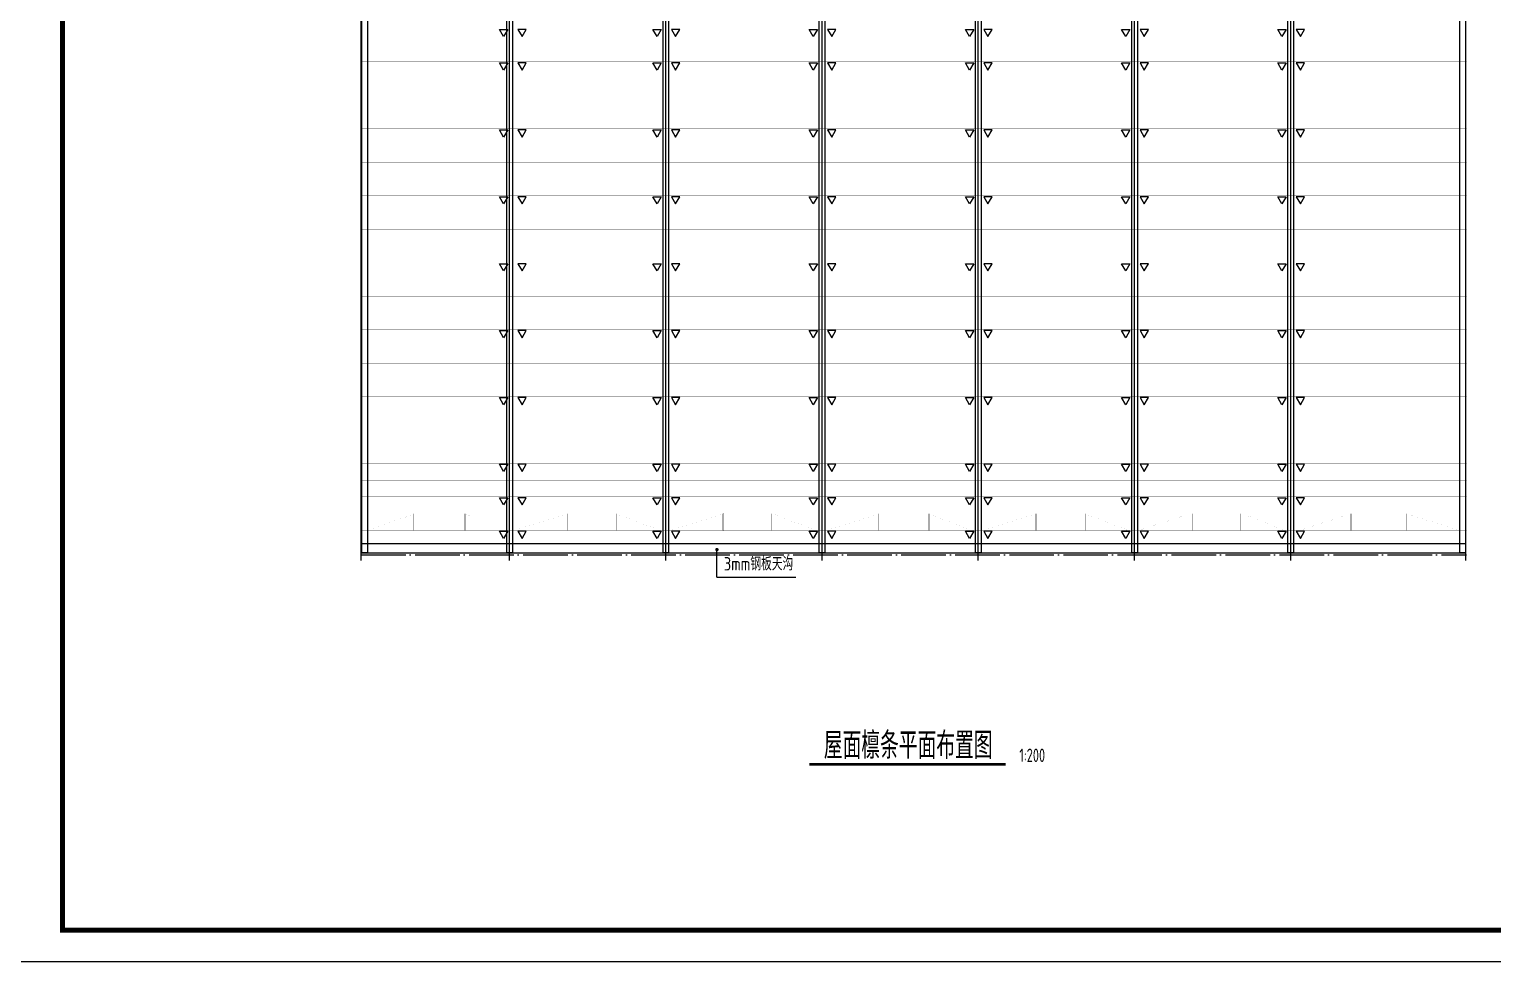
# Model space of a CAD drawing. Extents: x 180850 to 1399066, y 48356 to 327880.
# Drawn here: x 921215 to 986786, y 136382 to 178177 of the extents above; entities that cross this region are included whole.
import ezdxf
from ezdxf.enums import TextEntityAlignment as Align

# ---------------------------------------------------------------- set-up
doc = ezdxf.new("R2010")
doc.units = 0
doc.header["$LTSCALE"] = 1000
doc.linetypes.add('DOTE', pattern=[2.42, 2, -0.2, 0.02, -0.2])
doc.layers.add('_0', color=7, linetype='Continuous', lineweight=25)
for name, color, linetype in [('AXIS', 3, 'Continuous'), ('DOTE', 1, 'Continuous'), ('GL', 150, 'Continuous'), ('LT', 181, 'Continuous'), ('PUB_TITLE', 4, 'Continuous'), ('TEXT', 7, 'Continuous'), ('THIN', 7, 'Continuous')]:
    doc.layers.add(name, color=color, linetype=linetype)
doc.styles.add('TSSD_Norm', font='tssdeng.shx', dxfattribs={"bigfont": 'hztxt.shx'})

msp = doc.modelspace()

# ---------------------------------------------------------------- linework, layer by layer
at = {"color": 3, "const_width": 117.6}
msp.add_lwpolyline([(956170.03, 145227.5), (964963.97, 145227.5)], dxfattribs=at)
at = {"layer": '_0', "color": 1, "const_width": 75}
msp.add_lwpolyline([(951989.56, 154854.04, -1), (952064.56, 154854.04, -1)], format="xyb", close=True, dxfattribs=at)
at = {"layer": 'AXIS'}
msp.add_line((952027.06, 153617.13), (952027.06, 154854.04), dxfattribs=at)
at = {"layer": 'AXIS', "linetype": 'ByBlock'}
msp.add_line((952027.06, 153617.13), (955564.54, 153617.13), dxfattribs=at)
at = {"layer": 'AXIS', "color": 3, "linetype": 'ByBlock', "const_width": 1}
for points in [[(938476.88, 178245.49), (938476.88, 178185.49), (938476.88, 176745.49), (938476.88, 176685.49)], [(940712.82, 178245.49), (940712.82, 178185.49), (940712.82, 176745.49), (940712.82, 176685.49)], [(945301.88, 178245.49), (945301.88, 178185.49), (945301.88, 176745.49), (945301.88, 176685.49)], [(947502.82, 178245.49), (947502.82, 178185.49), (947502.82, 176745.49), (947502.82, 176685.49)], [(952301.88, 178245.49), (952301.88, 178185.49), (952301.88, 176745.49), (952301.88, 176685.49)], [(954502.82, 178245.49), (954502.82, 178185.49), (954502.82, 176745.49), (954502.82, 176685.49)], [(959301.88, 178245.49), (959301.88, 178185.49), (959301.88, 176745.49), (959301.88, 176685.49)], [(961502.82, 178245.49), (961502.82, 178185.49), (961502.82, 176745.49), (961502.82, 176685.49)], [(966301.88, 178245.49), (966301.88, 178185.49), (966301.88, 176745.49), (966301.88, 176685.49)], [(968502.82, 178245.49), (968502.82, 178185.49), (968502.82, 176745.49), (968502.82, 176685.49)], [(973201.88, 178245.49), (973201.88, 178185.49), (973201.88, 176745.49), (973201.88, 176685.49)], [(975558.9, 178245.49), (975558.9, 178185.49), (975558.9, 176745.49), (975558.9, 176685.49)], [(980453.11, 178245.53), (980453.11, 178185.53), (980453.11, 176745.53), (980453.11, 176685.53)], [(982933.87, 178245.52), (982933.87, 178185.52), (982933.87, 176745.52), (982933.87, 176685.52)], [(938536.88, 176745.49), (938536.88, 176685.49), (938536.87, 175245.48), (938536.87, 175185.48)], [(940652.82, 176745.49), (940652.82, 176685.49), (940652.81, 175245.49), (940652.81, 175185.49)], [(945361.88, 176745.49), (945361.88, 176685.49), (945361.87, 175245.48), (945361.87, 175185.48)], [(947442.82, 176745.49), (947442.82, 176685.49), (947442.81, 175245.49), (947442.81, 175185.49)], [(952361.88, 176745.49), (952361.88, 176685.49), (952361.87, 175245.48), (952361.87, 175185.48)], [(954442.82, 176745.49), (954442.82, 176685.49), (954442.81, 175245.49), (954442.81, 175185.49)], [(959361.88, 176745.49), (959361.88, 176685.49), (959361.87, 175245.48), (959361.87, 175185.48)], [(961442.82, 176745.49), (961442.82, 176685.49), (961442.81, 175245.49), (961442.81, 175185.49)], [(966361.88, 176745.49), (966361.88, 176685.49), (966361.87, 175245.48), (966361.87, 175185.48)], [(968442.82, 176745.49), (968442.82, 176685.49), (968442.81, 175245.49), (968442.81, 175185.49)], [(973261.88, 176745.49), (973261.88, 176685.49), (973261.87, 175245.48), (973261.87, 175185.48)], [(975498.9, 176745.49), (975498.9, 176685.49), (975498.9, 175245.49), (975498.9, 175185.49)], [(980513.11, 176745.53), (980513.11, 176685.53), (980513.11, 175245.53), (980513.11, 175185.53)], [(982873.87, 176745.52), (982873.87, 176685.52), (982873.87, 175245.52), (982873.87, 175185.52)], [(938476.87, 175245.49), (938476.87, 175185.49), (938476.87, 173745.49), (938476.87, 173685.49)], [(940712.81, 175245.49), (940712.81, 175185.49), (940712.81, 173745.49), (940712.81, 173685.49)], [(945301.87, 175245.49), (945301.87, 175185.49), (945301.87, 173745.49), (945301.87, 173685.49)], [(947502.81, 175245.49), (947502.81, 175185.49), (947502.81, 173745.49), (947502.81, 173685.49)], [(952301.87, 175245.49), (952301.87, 175185.49), (952301.87, 173745.49), (952301.87, 173685.49)], [(954502.81, 175245.49), (954502.81, 175185.49), (954502.81, 173745.49), (954502.81, 173685.49)], [(959301.87, 175245.49), (959301.87, 175185.49), (959301.87, 173745.49), (959301.87, 173685.49)], [(961502.81, 175245.49), (961502.81, 175185.49), (961502.81, 173745.49), (961502.81, 173685.49)], [(966301.87, 175245.49), (966301.87, 175185.49), (966301.87, 173745.49), (966301.87, 173685.49)], [(968502.81, 175245.49), (968502.81, 175185.49), (968502.81, 173745.49), (968502.81, 173685.49)], [(973201.87, 175245.49), (973201.87, 175185.49), (973201.87, 173745.49), (973201.87, 173685.49)], [(975558.9, 175245.49), (975558.9, 175185.49), (975558.89, 173745.49), (975558.89, 173685.49)], [(980453.11, 175245.53), (980453.11, 175185.53), (980453.11, 173745.53), (980453.11, 173685.53)], [(982933.87, 175245.52), (982933.87, 175185.52), (982933.87, 173745.52), (982933.87, 173685.52)], [(938536.87, 173745.49), (938536.87, 173685.49), (938536.87, 172245.48), (938536.87, 172185.48)], [(940652.81, 173745.49), (940652.81, 173685.49), (940652.81, 172245.49), (940652.81, 172185.49)], [(945361.87, 173745.49), (945361.87, 173685.49), (945361.87, 172245.48), (945361.87, 172185.48)], [(947442.81, 173745.49), (947442.81, 173685.49), (947442.81, 172245.49), (947442.81, 172185.49)], [(952361.87, 173745.49), (952361.87, 173685.49), (952361.87, 172245.48), (952361.87, 172185.48)], [(954442.81, 173745.49), (954442.81, 173685.49), (954442.81, 172245.49), (954442.81, 172185.49)], [(959361.87, 173745.49), (959361.87, 173685.49), (959361.87, 172245.48), (959361.87, 172185.48)], [(961442.81, 173745.49), (961442.81, 173685.49), (961442.81, 172245.49), (961442.81, 172185.49)], [(966361.87, 173745.49), (966361.87, 173685.49), (966361.87, 172245.48), (966361.87, 172185.48)], [(968442.81, 173745.49), (968442.81, 173685.49), (968442.81, 172245.49), (968442.81, 172185.49)], [(973261.87, 173745.49), (973261.87, 173685.49), (973261.87, 172245.48), (973261.87, 172185.48)], [(975498.89, 173745.49), (975498.89, 173685.49), (975498.89, 172245.49), (975498.89, 172185.49)], [(980513.11, 173745.53), (980513.11, 173685.53), (980513.11, 172245.53), (980513.11, 172185.53)], [(982873.87, 173745.52), (982873.87, 173685.52), (982873.87, 172245.52), (982873.87, 172185.52)], [(938476.87, 172245.49), (938476.87, 172185.49), (938476.87, 170745.49), (938476.87, 170685.49)], [(940712.81, 172245.49), (940712.81, 172185.49), (940712.81, 170745.49), (940712.81, 170685.49)], [(945301.87, 172245.49), (945301.87, 172185.49), (945301.87, 170745.49), (945301.87, 170685.49)], [(947502.81, 172245.49), (947502.81, 172185.49), (947502.81, 170745.49), (947502.81, 170685.49)], [(952301.87, 172245.49), (952301.87, 172185.49), (952301.87, 170745.49), (952301.87, 170685.49)], [(954502.81, 172245.49), (954502.81, 172185.49), (954502.81, 170745.49), (954502.81, 170685.49)], [(959301.87, 172245.49), (959301.87, 172185.49), (959301.87, 170745.49), (959301.87, 170685.49)], [(961502.81, 172245.49), (961502.81, 172185.49), (961502.81, 170745.49), (961502.81, 170685.49)], [(966301.87, 172245.49), (966301.87, 172185.49), (966301.87, 170745.49), (966301.87, 170685.49)], [(968502.81, 172245.49), (968502.81, 172185.49), (968502.81, 170745.49), (968502.81, 170685.49)], [(973201.87, 172245.49), (973201.87, 172185.49), (973201.87, 170745.49), (973201.87, 170685.49)], [(975558.89, 172245.49), (975558.89, 172185.49), (975558.89, 170745.49), (975558.89, 170685.49)], [(980453.11, 172245.53), (980453.11, 172185.53), (980453.11, 170745.53), (980453.11, 170685.53)], [(982933.87, 172245.52), (982933.87, 172185.52), (982933.87, 170745.52), (982933.87, 170685.52)], [(938536.87, 170745.49), (938536.87, 170685.49), (938536.87, 169245.48), (938536.87, 169185.48)], [(940652.81, 170745.49), (940652.81, 170685.49), (940652.81, 169245.49), (940652.81, 169185.49)], [(945361.87, 170745.49), (945361.87, 170685.49), (945361.87, 169245.48), (945361.87, 169185.48)], [(947442.81, 170745.49), (947442.81, 170685.49), (947442.81, 169245.49), (947442.81, 169185.49)], [(952361.87, 170745.49), (952361.87, 170685.49), (952361.87, 169245.48), (952361.87, 169185.48)], [(954442.81, 170745.49), (954442.81, 170685.49), (954442.81, 169245.49), (954442.81, 169185.49)], [(959361.87, 170745.49), (959361.87, 170685.49), (959361.87, 169245.48), (959361.87, 169185.48)], [(961442.81, 170745.49), (961442.81, 170685.49), (961442.81, 169245.49), (961442.81, 169185.49)], [(966361.87, 170745.49), (966361.87, 170685.49), (966361.87, 169245.48), (966361.87, 169185.48)], [(968442.81, 170745.49), (968442.81, 170685.49), (968442.81, 169245.49), (968442.81, 169185.49)], [(973261.87, 170745.49), (973261.87, 170685.49), (973261.87, 169245.48), (973261.87, 169185.48)], [(975498.89, 170745.49), (975498.89, 170685.49), (975498.89, 169245.49), (975498.89, 169185.49)], [(980513.11, 170745.53), (980513.11, 170685.53), (980513.11, 169245.53), (980513.11, 169185.53)], [(982873.87, 170745.52), (982873.87, 170685.52), (982873.87, 169245.52), (982873.87, 169185.52)], [(938476.87, 169245.49), (938476.87, 169185.49), (938476.87, 167745.49), (938476.87, 167685.49)], [(940712.81, 169245.49), (940712.81, 169185.49), (940712.81, 167745.49), (940712.81, 167685.49)], [(945301.87, 169245.49), (945301.87, 169185.49), (945301.87, 167745.49), (945301.87, 167685.49)], [(947502.81, 169245.49), (947502.81, 169185.49), (947502.81, 167745.49), (947502.81, 167685.49)], [(952301.87, 169245.49), (952301.87, 169185.49), (952301.87, 167745.49), (952301.87, 167685.49)], [(954502.81, 169245.49), (954502.81, 169185.49), (954502.81, 167745.49), (954502.81, 167685.49)], [(959301.87, 169245.49), (959301.87, 169185.49), (959301.87, 167745.49), (959301.87, 167685.49)], [(961502.81, 169245.49), (961502.81, 169185.49), (961502.81, 167745.49), (961502.81, 167685.49)], [(966301.87, 169245.49), (966301.87, 169185.49), (966301.87, 167745.49), (966301.87, 167685.49)], [(968502.81, 169245.49), (968502.81, 169185.49), (968502.81, 167745.49), (968502.81, 167685.49)], [(973201.87, 169245.49), (973201.87, 169185.49), (973201.87, 167745.49), (973201.87, 167685.49)], [(975558.89, 169245.49), (975558.89, 169185.49), (975558.89, 167745.49), (975558.89, 167685.49)], [(980453.11, 169245.53), (980453.11, 169185.53), (980453.11, 167745.53), (980453.11, 167685.53)], [(982933.87, 169245.52), (982933.87, 169185.52), (982933.87, 167745.52), (982933.87, 167685.52)], [(938536.87, 167745.49), (938536.87, 167685.49), (938536.87, 166245.48), (938536.87, 166185.48)], [(940652.81, 167745.49), (940652.81, 167685.49), (940652.81, 166245.49), (940652.81, 166185.49)], [(945361.87, 167745.49), (945361.87, 167685.49), (945361.87, 166245.48), (945361.87, 166185.48)], [(947442.81, 167745.49), (947442.81, 167685.49), (947442.81, 166245.49), (947442.81, 166185.49)], [(952361.87, 167745.49), (952361.87, 167685.49), (952361.87, 166245.48), (952361.87, 166185.48)], [(954442.81, 167745.49), (954442.81, 167685.49), (954442.81, 166245.49), (954442.81, 166185.49)], [(959361.87, 167745.49), (959361.87, 167685.49), (959361.87, 166245.48), (959361.87, 166185.48)], [(961442.81, 167745.49), (961442.81, 167685.49), (961442.81, 166245.49), (961442.81, 166185.49)], [(966361.87, 167745.49), (966361.87, 167685.49), (966361.87, 166245.48), (966361.87, 166185.48)], [(968442.81, 167745.49), (968442.81, 167685.49), (968442.81, 166245.49), (968442.81, 166185.49)], [(973261.87, 167745.49), (973261.87, 167685.49), (973261.87, 166245.48), (973261.87, 166185.48)], [(975498.89, 167745.49), (975498.89, 167685.49), (975498.89, 166245.49), (975498.89, 166185.49)], [(980513.11, 167745.53), (980513.11, 167685.53), (980513.11, 166245.53), (980513.11, 166185.53)], [(982873.87, 167745.52), (982873.87, 167685.52), (982873.87, 166245.52), (982873.87, 166185.52)], [(938476.87, 166245.49), (938476.87, 166185.49), (938476.87, 164745.49), (938476.87, 164685.49)], [(940712.81, 166245.49), (940712.81, 166185.49), (940712.81, 164745.49), (940712.81, 164685.49)], [(945301.87, 166245.49), (945301.87, 166185.49), (945301.87, 164745.49), (945301.87, 164685.49)], [(947502.81, 166245.49), (947502.81, 166185.49), (947502.81, 164745.49), (947502.81, 164685.49)], [(952301.87, 166245.49), (952301.87, 166185.49), (952301.87, 164745.49), (952301.87, 164685.49)], [(954502.81, 166245.49), (954502.81, 166185.49), (954502.81, 164745.49), (954502.81, 164685.49)], [(959301.87, 166245.49), (959301.87, 166185.49), (959301.87, 164745.49), (959301.87, 164685.49)], [(961502.81, 166245.49), (961502.81, 166185.49), (961502.81, 164745.49), (961502.81, 164685.49)], [(966301.87, 166245.49), (966301.87, 166185.49), (966301.87, 164745.49), (966301.87, 164685.49)], [(968502.81, 166245.49), (968502.81, 166185.49), (968502.81, 164745.49), (968502.81, 164685.49)], [(973201.87, 166245.49), (973201.87, 166185.49), (973201.87, 164745.49), (973201.87, 164685.49)], [(975558.89, 166245.49), (975558.89, 166185.49), (975558.89, 164745.49), (975558.89, 164685.49)], [(980453.11, 166245.53), (980453.11, 166185.53), (980453.11, 164745.53), (980453.11, 164685.53)], [(982933.87, 166245.52), (982933.87, 166185.52), (982933.87, 164745.52), (982933.87, 164685.52)], [(938536.87, 164745.49), (938536.87, 164685.49), (938536.87, 163245.48), (938536.87, 163185.48)], [(940652.81, 164745.49), (940652.81, 164685.49), (940652.81, 163245.49), (940652.81, 163185.49)], [(945361.87, 164745.49), (945361.87, 164685.49), (945361.87, 163245.48), (945361.87, 163185.48)], [(947442.81, 164745.49), (947442.81, 164685.49), (947442.81, 163245.49), (947442.81, 163185.49)], [(952361.87, 164745.49), (952361.87, 164685.49), (952361.87, 163245.48), (952361.87, 163185.48)], [(954442.81, 164745.49), (954442.81, 164685.49), (954442.81, 163245.49), (954442.81, 163185.49)], [(959361.87, 164745.49), (959361.87, 164685.49), (959361.87, 163245.48), (959361.87, 163185.48)], [(961442.81, 164745.49), (961442.81, 164685.49), (961442.81, 163245.49), (961442.81, 163185.49)], [(966361.87, 164745.49), (966361.87, 164685.49), (966361.87, 163245.48), (966361.87, 163185.48)], [(968442.81, 164745.49), (968442.81, 164685.49), (968442.81, 163245.49), (968442.81, 163185.49)], [(973261.87, 164745.49), (973261.87, 164685.49), (973261.87, 163245.48), (973261.87, 163185.48)], [(975498.89, 164745.49), (975498.89, 164685.49), (975498.89, 163245.49), (975498.89, 163185.49)], [(980513.11, 164745.53), (980513.11, 164685.53), (980513.11, 163245.53), (980513.11, 163185.53)], [(982873.87, 164745.52), (982873.87, 164685.52), (982873.87, 163245.52), (982873.87, 163185.52)], [(938476.87, 163245.49), (938476.87, 163185.49), (938476.87, 161745.49), (938476.87, 161685.49)], [(940712.81, 163245.49), (940712.81, 163185.49), (940712.81, 161745.49), (940712.81, 161685.49)], [(945301.87, 163245.49), (945301.87, 163185.49), (945301.87, 161745.49), (945301.87, 161685.49)], [(947502.81, 163245.49), (947502.81, 163185.49), (947502.81, 161745.49), (947502.81, 161685.49)], [(952301.87, 163245.49), (952301.87, 163185.49), (952301.87, 161745.49), (952301.87, 161685.49)], [(954502.81, 163245.49), (954502.81, 163185.49), (954502.81, 161745.49), (954502.81, 161685.49)], [(959301.87, 163245.49), (959301.87, 163185.49), (959301.87, 161745.49), (959301.87, 161685.49)], [(961502.81, 163245.49), (961502.81, 163185.49), (961502.81, 161745.49), (961502.81, 161685.49)], [(966301.87, 163245.49), (966301.87, 163185.49), (966301.87, 161745.49), (966301.87, 161685.49)], [(968502.81, 163245.49), (968502.81, 163185.49), (968502.81, 161745.49), (968502.81, 161685.49)], [(973201.87, 163245.49), (973201.87, 163185.49), (973201.87, 161745.49), (973201.87, 161685.49)], [(975558.89, 163245.49), (975558.89, 163185.49), (975558.89, 161745.49), (975558.89, 161685.49)], [(980453.11, 163245.53), (980453.11, 163185.53), (980453.11, 161745.53), (980453.11, 161685.53)], [(982933.86, 163245.52), (982933.86, 163185.52), (982933.86, 161745.52), (982933.86, 161685.52)], [(938536.87, 161745.49), (938536.87, 161685.49), (938536.87, 160245.48), (938536.87, 160185.48)], [(940652.81, 161745.49), (940652.81, 161685.49), (940652.81, 160245.49), (940652.81, 160185.49)], [(945361.87, 161745.49), (945361.87, 161685.49), (945361.87, 160245.48), (945361.87, 160185.48)], [(947442.81, 161745.49), (947442.81, 161685.49), (947442.81, 160245.49), (947442.81, 160185.49)], [(952361.87, 161745.49), (952361.87, 161685.49), (952361.87, 160245.48), (952361.87, 160185.48)], [(954442.81, 161745.49), (954442.81, 161685.49), (954442.81, 160245.49), (954442.81, 160185.49)], [(959361.87, 161745.49), (959361.87, 161685.49), (959361.87, 160245.48), (959361.87, 160185.48)], [(961442.81, 161745.49), (961442.81, 161685.49), (961442.81, 160245.49), (961442.81, 160185.49)], [(966361.87, 161745.49), (966361.87, 161685.49), (966361.87, 160245.48), (966361.87, 160185.48)], [(968442.81, 161745.49), (968442.81, 161685.49), (968442.81, 160245.49), (968442.81, 160185.49)], [(973361.87, 161745.49), (973361.87, 161685.49), (973361.87, 160245.48), (973361.87, 160185.48)], [(975442.81, 161745.49), (975442.81, 161685.49), (975442.81, 160245.49), (975442.81, 160185.49)], [(980513.11, 161745.53), (980513.11, 161685.53), (980513.11, 160245.53), (980513.11, 160185.53)], [(982873.86, 161745.52), (982873.86, 161685.52), (982873.86, 160245.52), (982873.86, 160185.52)], [(938476.86, 160245.49), (938476.86, 160185.49), (938476.86, 158745.49), (938476.86, 158685.49)], [(940712.8, 160245.49), (940712.8, 160185.49), (940712.8, 158745.49), (940712.8, 158685.49)], [(945301.86, 160245.49), (945301.86, 160185.49), (945301.86, 158745.49), (945301.86, 158685.49)], [(947502.8, 160245.49), (947502.8, 160185.49), (947502.8, 158745.49), (947502.8, 158685.49)], [(952301.86, 160245.49), (952301.86, 160185.49), (952301.86, 158745.49), (952301.86, 158685.49)], [(954502.8, 160245.49), (954502.8, 160185.49), (954502.8, 158745.49), (954502.8, 158685.49)], [(959301.86, 160245.49), (959301.86, 160185.49), (959301.86, 158745.49), (959301.86, 158685.49)], [(961502.8, 160245.49), (961502.8, 160185.49), (961502.8, 158745.49), (961502.8, 158685.49)], [(966301.86, 160245.49), (966301.86, 160185.49), (966301.86, 158745.49), (966301.86, 158685.49)], [(968502.8, 160245.49), (968502.8, 160185.49), (968502.8, 158745.49), (968502.8, 158685.49)], [(973301.86, 160245.49), (973301.86, 160185.49), (973301.86, 158745.49), (973301.86, 158685.49)], [(975502.8, 160245.49), (975502.8, 160185.49), (975502.8, 158745.49), (975502.8, 158685.49)], [(980453.11, 160245.53), (980453.11, 160185.53), (980453.11, 158745.53), (980453.11, 158685.53)], [(982933.86, 160245.52), (982933.86, 160185.52), (982933.86, 158745.52), (982933.86, 158685.52)], [(938536.86, 158745.48), (938536.86, 158685.48), (938536.86, 157995.48), (938536.86, 157935.48)], [(940652.8, 158745.49), (940652.8, 158685.49), (940652.8, 157995.49), (940652.8, 157935.49)], [(945361.86, 158745.48), (945361.86, 158685.48), (945361.86, 157995.48), (945361.86, 157935.48)], [(947442.8, 158745.49), (947442.8, 158685.49), (947442.8, 157995.49), (947442.8, 157935.49)], [(952361.86, 158745.48), (952361.86, 158685.48), (952361.86, 157995.48), (952361.86, 157935.48)], [(954442.8, 158745.49), (954442.8, 158685.49), (954442.8, 157995.49), (954442.8, 157935.49)], [(959361.86, 158745.48), (959361.86, 158685.48), (959361.86, 157995.48), (959361.86, 157935.48)], [(961442.8, 158745.49), (961442.8, 158685.49), (961442.8, 157995.49), (961442.8, 157935.49)], [(966361.86, 158745.48), (966361.86, 158685.48), (966361.86, 157995.48), (966361.86, 157935.48)], [(968442.8, 158745.49), (968442.8, 158685.49), (968442.8, 157995.49), (968442.8, 157935.49)], [(973361.86, 158745.48), (973361.86, 158685.48), (973361.86, 157995.48), (973361.86, 157935.48)], [(975442.8, 158745.49), (975442.8, 158685.49), (975442.8, 157995.49), (975442.8, 157935.49)], [(980513.11, 158745.53), (980513.11, 158685.53), (980513.11, 157995.53), (980513.11, 157935.53)], [(982873.86, 158745.52), (982873.86, 158685.52), (982873.86, 157995.52), (982873.86, 157935.52)], [(938476.86, 157995.48), (938476.86, 157935.48), (938476.86, 157245.48), (938476.86, 157185.48)], [(940712.8, 157995.49), (940712.8, 157935.49), (940712.8, 157245.49), (940712.8, 157185.49)], [(945301.86, 157995.48), (945301.86, 157935.48), (945301.86, 157245.48), (945301.86, 157185.48)], [(947502.8, 157995.49), (947502.8, 157935.49), (947502.8, 157245.49), (947502.8, 157185.49)], [(952301.86, 157995.48), (952301.86, 157935.48), (952301.86, 157245.48), (952301.86, 157185.48)], [(954502.8, 157995.49), (954502.8, 157935.49), (954502.8, 157245.49), (954502.8, 157185.49)], [(959301.86, 157995.48), (959301.86, 157935.48), (959301.86, 157245.48), (959301.86, 157185.48)], [(961502.8, 157995.49), (961502.8, 157935.49), (961502.8, 157245.49), (961502.8, 157185.49)], [(966301.86, 157995.48), (966301.86, 157935.48), (966301.86, 157245.48), (966301.86, 157185.48)], [(968502.8, 157995.49), (968502.8, 157935.49), (968502.8, 157245.49), (968502.8, 157185.49)], [(973301.86, 157995.48), (973301.86, 157935.48), (973301.86, 157245.48), (973301.86, 157185.48)], [(975502.8, 157995.49), (975502.8, 157935.49), (975502.8, 157245.49), (975502.8, 157185.49)], [(980453.1, 157995.53), (980453.1, 157935.53), (980453.1, 157245.53), (980453.1, 157185.53)], [(982933.86, 157995.52), (982933.86, 157935.52), (982933.86, 157245.52), (982933.86, 157185.52)], [(938536.86, 157245.48), (938536.86, 157185.48), (938536.86, 156495.48), (938536.86, 156435.48)], [(940652.8, 157245.49), (940652.8, 157185.49), (940652.8, 156495.49), (940652.8, 156435.49)], [(945361.86, 157245.48), (945361.86, 157185.48), (945361.86, 156495.48), (945361.86, 156435.48)], [(947442.8, 157245.49), (947442.8, 157185.49), (947442.8, 156495.49), (947442.8, 156435.49)], [(952361.86, 157245.48), (952361.86, 157185.48), (952361.86, 156495.48), (952361.86, 156435.48)], [(954442.8, 157245.49), (954442.8, 157185.49), (954442.8, 156495.49), (954442.8, 156435.49)], [(959361.86, 157245.48), (959361.86, 157185.48), (959361.86, 156495.48), (959361.86, 156435.48)], [(961442.8, 157245.49), (961442.8, 157185.49), (961442.8, 156495.49), (961442.8, 156435.49)], [(966361.86, 157245.48), (966361.86, 157185.48), (966361.86, 156495.48), (966361.86, 156435.48)], [(968442.8, 157245.49), (968442.8, 157185.49), (968442.8, 156495.49), (968442.8, 156435.49)], [(973361.86, 157245.48), (973361.86, 157185.48), (973361.86, 156495.48), (973361.86, 156435.48)], [(975442.8, 157245.49), (975442.8, 157185.49), (975442.8, 156495.49), (975442.8, 156435.49)], [(980513.1, 157245.53), (980513.1, 157185.53), (980513.1, 156495.53), (980513.1, 156435.53)], [(982873.86, 157245.52), (982873.86, 157185.52), (982873.86, 156495.52), (982873.86, 156435.52)], [(936468.53, 155685.49), (936468.53, 155745.49), (938416.86, 156435.48), (938416.86, 156495.48)], [(938474, 156495.52), (938474, 156435.52), (938474, 155745.52), (938474, 155685.52)], [(940724, 156495.51), (940724, 156435.51), (940724, 155745.51), (940724, 155685.51)], [(942516.77, 155685.49), (942516.77, 155745.49), (940787.27, 156435.49), (940787.27, 156495.49)], [(943016.44, 155685.49), (943016.44, 155745.49), (945241.86, 156435.48), (945241.86, 156495.48)], [(945305, 156496.49), (945305, 156436.49), (945305, 155746.49), (945305, 155686.49)], [(947512, 156495.51), (947512, 156435.51), (947512, 155745.51), (947512, 155685.51)], [(949391.77, 155685.49), (949391.77, 155745.49), (947577.27, 156435.49), (947577.27, 156495.49)], [(950016.44, 155685.49), (950016.44, 155745.49), (952241.86, 156435.48), (952241.86, 156495.48)], [(952305, 156496.49), (952305, 156436.49), (952305, 155746.49), (952305, 155686.49)], [(954512, 156495.51), (954512, 156435.51), (954512, 155745.51), (954512, 155685.51)], [(956391.77, 155685.49), (956391.77, 155745.49), (954577.27, 156435.49), (954577.27, 156495.49)], [(957016.44, 155685.49), (957016.44, 155745.49), (959241.86, 156435.48), (959241.86, 156495.48)], [(959305, 156496.49), (959305, 156436.49), (959305, 155746.49), (959305, 155686.49)], [(961512, 156495.51), (961512, 156435.51), (961512, 155745.51), (961512, 155685.51)], [(963391.77, 155685.49), (963391.77, 155745.49), (961577.27, 156435.49), (961577.27, 156495.49)], [(964016.44, 155685.49), (964016.44, 155745.49), (966241.86, 156435.48), (966241.86, 156495.48)], [(966305, 156496.49), (966305, 156436.49), (966305, 155746.49), (966305, 155686.49)], [(968512, 156495.51), (968512, 156435.51), (968512, 155745.51), (968512, 155685.51)], [(970391.77, 155685.49), (970391.77, 155745.49), (968577.27, 156435.49), (968577.27, 156495.49)], [(971016.44, 155685.49), (971016.44, 155745.49), (973141.86, 156435.48), (973141.86, 156495.48)], [(973305, 156496.49), (973305, 156436.49), (973305, 155746.49), (973305, 155686.49)], [(975512, 156495.51), (975512, 156435.51), (975512, 155745.51), (975512, 155685.51)], [(977391.77, 155685.49), (977391.77, 155745.49), (975633.35, 156435.49), (975633.35, 156495.49)], [(978214.49, 155685.49), (978214.49, 155745.49), (980358.07, 156435.49), (980358.07, 156495.49)], [(980453.1, 156495.53), (980453.1, 156435.53), (980453.1, 155745.53), (980453.1, 155685.53)], [(982933.86, 156495.52), (982933.86, 156435.52), (982933.86, 155745.52), (982933.86, 155685.52)], [(985209.67, 155685.49), (985209.67, 155745.49), (982992.1, 156435.48), (982992.1, 156495.48)]]:
    msp.add_lwpolyline(points, dxfattribs=at)
at = {"layer": 'AXIS', "color": 6, "linetype": 'ByBlock'}
for points in [[(942468.62, 177845.43), (942281.44, 178169.63), (942655.8, 178169.63)], [(943295.83, 177845.43), (943483, 178169.63), (943108.65, 178169.63)], [(949343.62, 177845.43), (949156.44, 178169.63), (949530.8, 178169.63)], [(950170.83, 177845.43), (950358, 178169.63), (949983.65, 178169.63)], [(956343.62, 177845.43), (956156.44, 178169.63), (956530.8, 178169.63)], [(957170.83, 177845.43), (957358, 178169.63), (956983.65, 178169.63)], [(963343.62, 177845.43), (963156.44, 178169.63), (963530.8, 178169.63)], [(964170.83, 177845.43), (964358, 178169.63), (963983.65, 178169.63)], [(970343.62, 177845.43), (970156.44, 178169.63), (970530.8, 178169.63)], [(971170.83, 177845.43), (971358, 178169.63), (970983.65, 178169.63)], [(977343.62, 177845.43), (977156.44, 178169.63), (977530.8, 178169.63)], [(978170.83, 177845.43), (978358, 178169.63), (977983.65, 178169.63)], [(942468.62, 176345.43), (942281.44, 176669.63), (942655.8, 176669.63)], [(943295.83, 176345.43), (943483, 176669.63), (943108.65, 176669.63)], [(949343.62, 176345.43), (949156.44, 176669.63), (949530.8, 176669.63)], [(950170.83, 176345.43), (950358, 176669.63), (949983.65, 176669.63)], [(956343.62, 176345.43), (956156.44, 176669.63), (956530.8, 176669.63)], [(957170.83, 176345.43), (957358, 176669.63), (956983.65, 176669.63)], [(963343.62, 176345.43), (963156.44, 176669.63), (963530.8, 176669.63)], [(964170.83, 176345.43), (964358, 176669.63), (963983.65, 176669.63)], [(970343.62, 176345.43), (970156.44, 176669.63), (970530.8, 176669.63)], [(971170.83, 176345.43), (971358, 176669.63), (970983.65, 176669.63)], [(977343.62, 176345.43), (977156.44, 176669.63), (977530.8, 176669.63)], [(978170.83, 176345.43), (978358, 176669.63), (977983.65, 176669.63)], [(942468.62, 173345.43), (942281.44, 173669.63), (942655.8, 173669.63)], [(943295.83, 173345.43), (943483, 173669.63), (943108.65, 173669.63)], [(949343.62, 173345.43), (949156.44, 173669.63), (949530.8, 173669.63)], [(950170.83, 173345.43), (950358, 173669.63), (949983.65, 173669.63)], [(956343.62, 173345.43), (956156.44, 173669.63), (956530.8, 173669.63)], [(957170.83, 173345.43), (957358, 173669.63), (956983.65, 173669.63)], [(963343.62, 173345.43), (963156.44, 173669.63), (963530.8, 173669.63)], [(964170.83, 173345.43), (964358, 173669.63), (963983.65, 173669.63)], [(970343.62, 173345.43), (970156.44, 173669.63), (970530.8, 173669.63)], [(971170.83, 173345.43), (971358, 173669.63), (970983.65, 173669.63)], [(977343.62, 173345.43), (977156.44, 173669.63), (977530.8, 173669.63)], [(978170.83, 173345.43), (978358, 173669.63), (977983.65, 173669.63)], [(942468.62, 170345.43), (942281.44, 170669.63), (942655.8, 170669.63)], [(943295.83, 170345.43), (943483, 170669.63), (943108.65, 170669.63)], [(949343.62, 170345.43), (949156.44, 170669.63), (949530.8, 170669.63)], [(950170.83, 170345.43), (950358, 170669.63), (949983.65, 170669.63)], [(956343.62, 170345.43), (956156.44, 170669.63), (956530.8, 170669.63)], [(957170.83, 170345.43), (957358, 170669.63), (956983.65, 170669.63)], [(963343.62, 170345.43), (963156.44, 170669.63), (963530.8, 170669.63)], [(964170.83, 170345.43), (964358, 170669.63), (963983.65, 170669.63)], [(970343.62, 170345.43), (970156.44, 170669.63), (970530.8, 170669.63)], [(971170.83, 170345.43), (971358, 170669.63), (970983.65, 170669.63)], [(977343.62, 170345.43), (977156.44, 170669.63), (977530.8, 170669.63)], [(978170.83, 170345.43), (978358, 170669.63), (977983.65, 170669.63)], [(942468.62, 167345.43), (942281.44, 167669.63), (942655.8, 167669.63)], [(943295.82, 167345.43), (943483, 167669.63), (943108.65, 167669.63)], [(949343.62, 167345.43), (949156.44, 167669.63), (949530.8, 167669.63)], [(950170.82, 167345.43), (950358, 167669.63), (949983.65, 167669.63)], [(956343.62, 167345.43), (956156.44, 167669.63), (956530.8, 167669.63)], [(957170.82, 167345.43), (957358, 167669.63), (956983.65, 167669.63)], [(963343.62, 167345.43), (963156.44, 167669.63), (963530.8, 167669.63)], [(964170.82, 167345.43), (964358, 167669.63), (963983.65, 167669.63)], [(970343.62, 167345.43), (970156.44, 167669.63), (970530.8, 167669.63)], [(971170.82, 167345.43), (971358, 167669.63), (970983.65, 167669.63)], [(977343.62, 167345.43), (977156.44, 167669.63), (977530.8, 167669.63)], [(978170.82, 167345.43), (978358, 167669.63), (977983.65, 167669.63)], [(942468.62, 164345.43), (942281.44, 164669.63), (942655.79, 164669.63)], [(943295.82, 164345.43), (943483, 164669.63), (943108.64, 164669.63)], [(949343.62, 164345.43), (949156.44, 164669.63), (949530.79, 164669.63)], [(950170.82, 164345.43), (950358, 164669.63), (949983.64, 164669.63)], [(956343.62, 164345.43), (956156.44, 164669.63), (956530.79, 164669.63)], [(957170.82, 164345.43), (957358, 164669.63), (956983.64, 164669.63)], [(963343.62, 164345.43), (963156.44, 164669.63), (963530.79, 164669.63)], [(964170.82, 164345.43), (964358, 164669.63), (963983.64, 164669.63)], [(970343.62, 164345.43), (970156.44, 164669.63), (970530.79, 164669.63)], [(971170.82, 164345.43), (971358, 164669.63), (970983.64, 164669.63)], [(977343.62, 164345.43), (977156.44, 164669.63), (977530.79, 164669.63)], [(978170.82, 164345.43), (978358, 164669.63), (977983.64, 164669.63)], [(942468.61, 161345.43), (942281.44, 161669.63), (942655.79, 161669.63)], [(943295.82, 161345.43), (943483, 161669.63), (943108.64, 161669.63)], [(949343.61, 161345.43), (949156.44, 161669.63), (949530.79, 161669.63)], [(950170.82, 161345.43), (950358, 161669.63), (949983.64, 161669.63)], [(956343.61, 161345.43), (956156.44, 161669.63), (956530.79, 161669.63)], [(957170.82, 161345.43), (957358, 161669.63), (956983.64, 161669.63)], [(963343.61, 161345.43), (963156.44, 161669.63), (963530.79, 161669.63)], [(964170.82, 161345.43), (964358, 161669.63), (963983.64, 161669.63)], [(970343.61, 161345.43), (970156.44, 161669.63), (970530.79, 161669.63)], [(971170.82, 161345.43), (971358, 161669.63), (970983.64, 161669.63)], [(977343.61, 161345.43), (977156.44, 161669.63), (977530.79, 161669.63)], [(978170.82, 161345.43), (978358, 161669.63), (977983.64, 161669.63)], [(942468.61, 158353.87), (942281.44, 158678.07), (942655.79, 158678.07)], [(943295.82, 158353.87), (943483, 158678.07), (943108.64, 158678.07)], [(949343.61, 158353.87), (949156.44, 158678.07), (949530.79, 158678.07)], [(950170.82, 158353.87), (950358, 158678.07), (949983.64, 158678.07)], [(956343.61, 158353.87), (956156.44, 158678.07), (956530.79, 158678.07)], [(957170.82, 158353.87), (957358, 158678.07), (956983.64, 158678.07)], [(963343.61, 158353.87), (963156.44, 158678.07), (963530.79, 158678.07)], [(964170.82, 158353.87), (964358, 158678.07), (963983.64, 158678.07)], [(970343.61, 158353.87), (970156.44, 158678.07), (970530.79, 158678.07)], [(971170.82, 158353.87), (971358, 158678.07), (970983.64, 158678.07)], [(977343.61, 158353.87), (977156.44, 158678.07), (977530.79, 158678.07)], [(978170.82, 158353.87), (978358, 158678.07), (977983.64, 158678.07)], [(942468.61, 156853.87), (942281.44, 157178.07), (942655.79, 157178.07)], [(942468.61, 156853.87), (942281.44, 157178.07), (942655.79, 157178.07)], [(943295.82, 156853.87), (943483, 157178.07), (943108.64, 157178.07)], [(943295.82, 156853.87), (943483, 157178.07), (943108.64, 157178.07)], [(949343.61, 156853.87), (949156.44, 157178.07), (949530.79, 157178.07)], [(949343.61, 156853.87), (949156.44, 157178.07), (949530.79, 157178.07)], [(950170.82, 156853.87), (950358, 157178.07), (949983.64, 157178.07)], [(950170.82, 156853.87), (950358, 157178.07), (949983.64, 157178.07)], [(956343.61, 156853.87), (956156.44, 157178.07), (956530.79, 157178.07)], [(956343.61, 156853.87), (956156.44, 157178.07), (956530.79, 157178.07)], [(957170.82, 156853.87), (957358, 157178.07), (956983.64, 157178.07)], [(957170.82, 156853.87), (957358, 157178.07), (956983.64, 157178.07)], [(963343.61, 156853.87), (963156.44, 157178.07), (963530.79, 157178.07)], [(963343.61, 156853.87), (963156.44, 157178.07), (963530.79, 157178.07)], [(964170.82, 156853.87), (964358, 157178.07), (963983.64, 157178.07)], [(964170.82, 156853.87), (964358, 157178.07), (963983.64, 157178.07)], [(970343.61, 156853.87), (970156.44, 157178.07), (970530.79, 157178.07)], [(970343.61, 156853.87), (970156.44, 157178.07), (970530.79, 157178.07)], [(971170.82, 156853.87), (971358, 157178.07), (970983.64, 157178.07)], [(971170.82, 156853.87), (971358, 157178.07), (970983.64, 157178.07)], [(977343.61, 156853.87), (977156.44, 157178.07), (977530.79, 157178.07)], [(977343.61, 156853.87), (977156.44, 157178.07), (977530.79, 157178.07)], [(978170.82, 156853.87), (978358, 157178.07), (977983.64, 157178.07)], [(978170.82, 156853.87), (978358, 157178.07), (977983.64, 157178.07)], [(942468.61, 155353.87), (942281.43, 155678.07), (942655.79, 155678.07)], [(942468.61, 155353.87), (942281.43, 155678.07), (942655.79, 155678.07)], [(943295.82, 155353.87), (943483, 155678.07), (943108.64, 155678.07)], [(943295.82, 155353.87), (943483, 155678.07), (943108.64, 155678.07)], [(949343.61, 155353.87), (949156.43, 155678.07), (949530.79, 155678.07)], [(949343.61, 155353.87), (949156.43, 155678.07), (949530.79, 155678.07)], [(950170.82, 155353.87), (950358, 155678.07), (949983.64, 155678.07)], [(950170.82, 155353.87), (950358, 155678.07), (949983.64, 155678.07)], [(956343.61, 155353.87), (956156.43, 155678.07), (956530.79, 155678.07)], [(956343.61, 155353.87), (956156.43, 155678.07), (956530.79, 155678.07)], [(957170.82, 155353.87), (957358, 155678.07), (956983.64, 155678.07)], [(957170.82, 155353.87), (957358, 155678.07), (956983.64, 155678.07)], [(963343.61, 155353.87), (963156.43, 155678.07), (963530.79, 155678.07)], [(963343.61, 155353.87), (963156.43, 155678.07), (963530.79, 155678.07)], [(964170.82, 155353.87), (964358, 155678.07), (963983.64, 155678.07)], [(964170.82, 155353.87), (964358, 155678.07), (963983.64, 155678.07)], [(970343.61, 155353.87), (970156.43, 155678.07), (970530.79, 155678.07)], [(970343.61, 155353.87), (970156.43, 155678.07), (970530.79, 155678.07)], [(971170.82, 155353.87), (971358, 155678.07), (970983.64, 155678.07)], [(971170.82, 155353.87), (971358, 155678.07), (970983.64, 155678.07)], [(977343.61, 155353.87), (977156.43, 155678.07), (977530.79, 155678.07)], [(977343.61, 155353.87), (977156.43, 155678.07), (977530.79, 155678.07)], [(978170.82, 155353.87), (978358, 155678.07), (977983.64, 155678.07)], [(978170.82, 155353.87), (978358, 155678.07), (977983.64, 155678.07)]]:
    msp.add_lwpolyline(points, close=True, dxfattribs=at)
at = {"layer": 'AXIS', "color": 6, "linetype": 'ByBlock', "const_width": 10}
for points in [[(938449, 156465.52), (938499, 156465.52), (938499, 155715.52), (938449, 155715.52)], [(940749, 156465.51), (940699, 156465.51), (940699, 155715.51), (940749, 155715.51)], [(945280, 156466.5), (945330, 156466.5), (945330, 155716.5), (945280, 155716.5)], [(947537, 156465.51), (947487, 156465.51), (947487, 155715.51), (947537, 155715.51)], [(952280, 156466.5), (952330, 156466.5), (952330, 155716.5), (952280, 155716.5)], [(954537, 156465.51), (954487, 156465.51), (954487, 155715.51), (954537, 155715.51)], [(959280, 156466.5), (959330, 156466.5), (959330, 155716.5), (959280, 155716.5)], [(961537, 156465.51), (961487, 156465.51), (961487, 155715.51), (961537, 155715.51)], [(966280, 156466.5), (966330, 156466.5), (966330, 155716.5), (966280, 155716.5)], [(968537, 156465.51), (968487, 156465.51), (968487, 155715.51), (968537, 155715.51)], [(973280, 156466.5), (973330, 156466.5), (973330, 155716.5), (973280, 155716.5)], [(975537, 156465.51), (975487, 156465.51), (975487, 155715.51), (975537, 155715.51)], [(980478.1, 156465.55), (980428.1, 156465.55), (980428.1, 155715.55), (980478.1, 155715.55)], [(982958.86, 156465.5), (982908.86, 156465.5), (982908.86, 155715.5), (982958.86, 155715.5)]]:
    msp.add_lwpolyline(points, close=True, dxfattribs=at)
at = {"layer": 'AXIS', "color": 4, "linetype": 'ByBlock', "ltscale": 0.1}
msp.add_lwpolyline([(936087.49, 154715.45), (985587.49, 154715.45), (985587.49, 155115.45), (936087.49, 155115.45)], close=True, dxfattribs=at)
at = {"layer": 'DOTE'}
for p, q in [((936087.5, 154365.45), (936087.5, 205565.45)), ((942737.5, 154365.45), (942737.5, 205565.45)), ((949737.5, 154365.45), (949737.5, 205565.45)), ((956737.5, 154365.45), (956737.5, 205565.45)), ((963737.5, 154365.45), (963737.5, 205565.45)), ((970737.5, 154365.45), (970737.5, 205565.45)), ((977737.5, 154365.45), (977737.5, 205565.45)), ((985587.5, 154365.45), (985587.5, 205565.45))]:
    msp.add_line(p, q, dxfattribs=at)
at = {"layer": 'DOTE', "linetype": 'DOTE'}
msp.add_line((936087.5, 154615.45), (985612.5, 154615.45), dxfattribs=at)
at = {"layer": 'GL'}
for points in [[(936112.49, 154715.45), (936112.49, 205215.45), (936362.49, 205215.45), (936362.49, 154715.45)], [(942612.49, 154715.45), (942612.49, 205215.45), (942862.49, 205215.45), (942862.49, 154715.45)], [(949612.49, 154715.45), (949612.49, 205215.45), (949862.49, 205215.45), (949862.49, 154715.45)], [(956612.49, 154715.45), (956612.49, 205215.45), (956862.49, 205215.45), (956862.49, 154715.45)], [(963612.49, 154715.45), (963612.49, 205215.45), (963862.49, 205215.45), (963862.49, 154715.45)], [(970612.49, 154715.45), (970612.49, 205215.45), (970862.49, 205215.45), (970862.49, 154715.45)], [(977612.49, 154715.45), (977612.49, 205215.45), (977862.49, 205215.45), (977862.49, 154715.45)], [(985312.49, 154715.45), (985312.49, 205215.45), (985562.49, 205215.45), (985562.49, 154715.45)]]:
    msp.add_lwpolyline(points, close=True, dxfattribs=at)
at = {"layer": 'LT', "linetype": 'ByBlock', "const_width": 10}
for points in [[(936087.5, 176715.52), (985612.5, 176715.48)], [(936087.5, 175215.52), (985612.5, 175215.48)], [(936087.5, 173715.52), (985612.5, 173715.48)], [(936087.5, 172215.52), (985612.5, 172215.48)], [(936087.5, 170715.52), (985612.5, 170715.48)], [(936087.5, 169215.52), (985612.5, 169215.48)], [(936087.5, 167715.52), (985612.5, 167715.48)], [(936087.5, 166215.52), (985612.5, 166215.48)], [(936087.5, 164715.52), (985612.5, 164715.48)], [(936087.5, 163215.52), (985612.49, 163215.48)], [(936087.49, 161715.52), (985612.49, 161715.48)], [(936087.5, 161715.52), (985612.49, 161715.48)], [(936087.49, 160215.52), (985612.49, 160215.48)], [(936087.49, 158715.52), (985612.49, 158715.48)], [(936087.49, 157965.52), (985612.49, 157965.48)], [(936087.49, 157215.52), (985612.49, 157215.48)], [(936087.49, 156465.52), (985612.49, 156465.48)], [(936087.49, 155715.52), (985612.49, 155715.48)]]:
    msp.add_lwpolyline(points, dxfattribs=at)
at = {"layer": 'PUB_TITLE'}
msp.add_lwpolyline([(919169.3, 220381.89), (1038098.48, 220381.89), (1038098.48, 136381.97), (919169.3, 136381.97)], close=True, dxfattribs=at)
at = {"layer": 'PUB_TITLE', "const_width": 212.12}
msp.add_lwpolyline([(922704.65, 137796.11), (922704.65, 218967.75), (1036684.34, 218967.75), (1036684.34, 137796.11)], close=True, dxfattribs=at)

# ---------------------------------------------------------------- texts
at = {"layer": 'TEXT', "style": 'TSSD_Norm', "width": 0.7}
for s, height, p in [('屋面檩条平面布置图', 1200, (956815.61, 145476.44)), ('1:200', 600, (965576.58, 145334.71))]:
    msp.add_text(s, height=height, dxfattribs=at).set_placement(p)
at = {"layer": 'THIN', "style": 'TSSD_Norm', "width": 0.8}
msp.add_text('3mm钢板天沟', height=600, dxfattribs=at).set_placement((955444.82, 153738.07), align=Align.BOTTOM_RIGHT)

doc.saveas('drawing.dxf')
